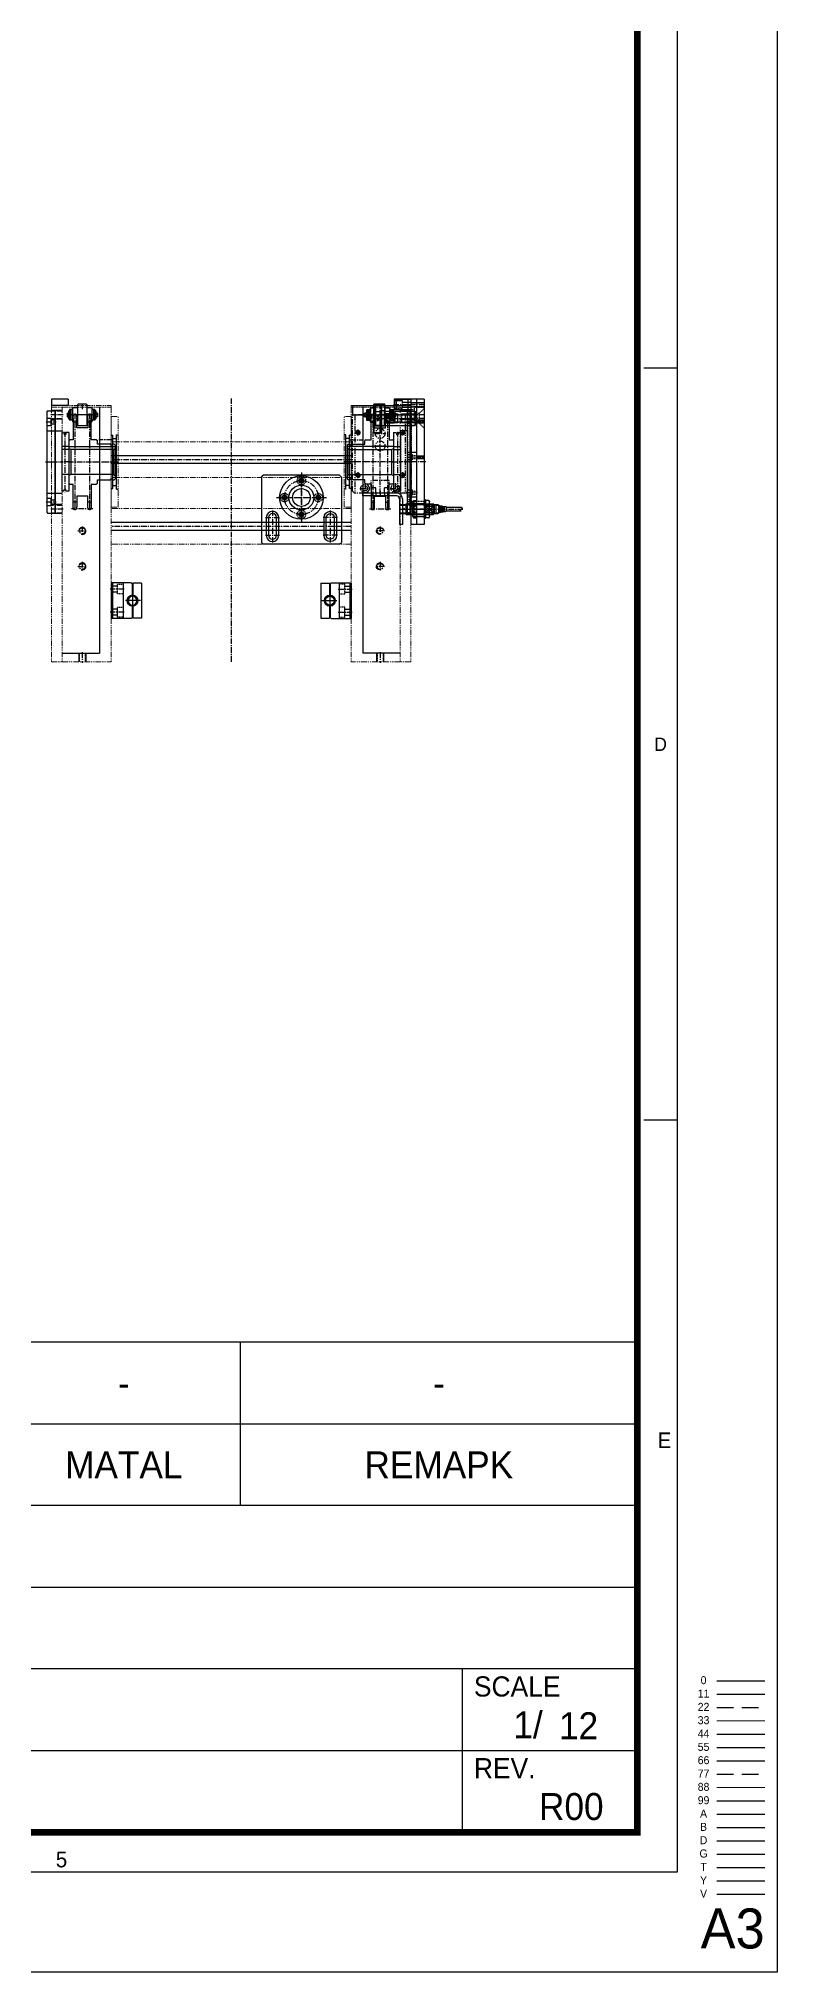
# Model space of a CAD drawing. Header units: inches. Extents: x 0 to 77285, y -118 to 40065.
# Drawn here: x 70259 to 71090, y 14172 to 16348 of the extents above; entities that cross this region are included whole.
import ezdxf
from ezdxf.enums import TextEntityAlignment as Align

# ---------------------------------------------------------------- set-up
doc = ezdxf.new("R2010")
doc.units = ezdxf.units.IN
doc.header["$LTSCALE"] = 5
doc.header["$MEASUREMENT"] = 0
for name, pattern in [('CENTER', [2, 1.25, -0.25, 0.25, -0.25]), ('HIDDEN', [0.375, 0.25, -0.125]), ('PHANTOM', [2.5, 1.25, -0.25, 0.25, -0.25, 0.25, -0.25])]:
    doc.linetypes.add(name, pattern=pattern)
for name, color, linetype in [('11', 1, 'CENTER'), ('22', 2, 'HIDDEN'), ('44', 4, 'Continuous'), ('55', 5, 'Continuous'), ('66', 6, 'PHANTOM'), ('77', 40, 'HIDDEN'), ('99', 181, 'Continuous'), ('A', 8, 'Continuous'), ('B', 123, 'Continuous'), ('BOM-T', 4, 'Continuous'), ('D', 3, 'Continuous'), ('G', 231, 'Continuous'), ('T', 3, 'Continuous'), ('VV', 1, 'Continuous'), ('Y', 60, 'Continuous')]:
    doc.layers.add(name, color=color, linetype=linetype)
doc.layers.add('33', color=3, linetype='PHANTOM', lineweight=9)
doc.layers.add('88', color=35, linetype='Continuous', lineweight=5)
doc.styles.add('SCI', font='')
doc.styles.get("Standard").update_dxf_attribs({"font": 'arial.ttf'})
doc.styles.get('SCI').set_extended_font_data('Gulim')

# ---------------------------------------------------------------- blocks, each defined once
blk = doc.blocks.new('A$C60684f4e')
at = {"color": 2}
for p, q in [((412.5, -176.7), (410, -176.7)), ((412.5, -233.1), (410, -233.1))]:
    blk.add_line(p, q, dxfattribs=at)
for p, q in [((409.5, -249.75), (269.5, -249.75)), ((409.5, -255.88), (269.5, -255.88)), ((409.5, -262), (269.5, -262)), ((415.47, -275.13), (419.07, -275.13))]:
    blk.add_line(p, q)
at = {"color": 3}
for p, q in [((379.75, -255.88), (379.75, -249.75)), ((379.75, -262), (379.75, -255.88)), ((409.57, -268.13), (328.12, -268.13)), ((409.5, -274.25), (269.5, -274.25)), ((409.57, -280.38), (328.12, -280.38))]:
    blk.add_line(p, q, dxfattribs=at)
at = {"color": 2}
blk.add_lwpolyline([(12.5, -289.5), (12.5, -7.5), (412.5, -7.5), (412.5, -289.5)], close=True, dxfattribs=at)
at = {"color": 40, "const_width": 0.5}
blk.add_lwpolyline([(15.5, -286.5), (15.5, -10.5), (409.5, -10.5), (409.5, -286.5)], close=True, dxfattribs=at)
at = {"layer": '11'}
blk.add_line((415.47, -276.13), (419.07, -276.13), dxfattribs=at)
at = {"layer": '22'}
blk.add_line((415.47, -277.13), (419.07, -277.13), dxfattribs=at)
at = {"layer": '33'}
blk.add_line((415.47, -278.13), (419.07, -278.13), dxfattribs=at)
at = {"layer": '44'}
blk.add_line((415.47, -279.13), (419.07, -279.13), dxfattribs=at)
at = {"layer": '55'}
blk.add_line((415.47, -280.13), (419.07, -280.13), dxfattribs=at)
at = {"layer": '66'}
blk.add_line((415.47, -281.13), (419.07, -281.13), dxfattribs=at)
at = {"layer": '77'}
blk.add_line((415.47, -282.13), (419.07, -282.13), dxfattribs=at)
at = {"layer": '88'}
blk.add_line((415.47, -283.13), (419.07, -283.13), dxfattribs=at)
at = {"layer": '99'}
blk.add_line((415.47, -284.13), (419.07, -284.13), dxfattribs=at)
at = {"layer": 'A'}
blk.add_line((415.47, -285.13), (419.07, -285.13), dxfattribs=at)
at = {"layer": 'B'}
blk.add_line((415.47, -286.13), (419.07, -286.13), dxfattribs=at)
at = {"layer": 'D'}
blk.add_line((415.47, -287.13), (419.07, -287.13), dxfattribs=at)
at = {"layer": 'Defpoints', "color": 1}
blk.add_lwpolyline([(0, -297), (0, 0), (420, 0), (420, -297)], close=True, dxfattribs=at)
at = {"layer": 'G'}
blk.add_line((415.47, -288.13), (419.07, -288.13), dxfattribs=at)
at = {"layer": 'T'}
for p, q in [((396.38, -274.25), (396.38, -286.5)), ((415.47, -289.13), (419.07, -289.13))]:
    blk.add_line(p, q, dxfattribs=at)
at = {"layer": 'VV'}
blk.add_line((415.47, -291.13), (419.07, -291.13), dxfattribs=at)
at = {"layer": 'Y'}
blk.add_line((415.47, -290.13), (419.07, -290.13), dxfattribs=at)
at = {"color": 2, "style": 'SCI'}
for s, height, p in [('D', 1, (411.25, -204.9)), ('E', 1.17, (411.54, -257.1)), ('5', 1.17, (366.33, -288.54))]:
    blk.add_text(s, height=height, dxfattribs=at).set_placement(p, align=Align.MIDDLE_CENTER)
at = {"style": 'SCI'}
for s, height, p in [('MATAL', 2.019, (371, -258.94)), ('REMAPK', 2.019, (394.62, -258.94)), ('0', 0.6, (414.47, -275.09))]:
    blk.add_text(s, height=height, dxfattribs=at).set_placement(p, align=Align.MIDDLE_CENTER)
for s, p in [('SCALE', (397.25, -275.56)), ('REV.', (397.25, -281.69))]:
    blk.add_text(s, height=1.514, dxfattribs=at).set_placement(p, align=Align.MIDDLE_LEFT)
at = {"color": 40, "style": 'SCI'}
blk.add_text('1/', height=2.019, dxfattribs=at).set_placement((401.31, -278.44), align=Align.MIDDLE_CENTER)
at = {"color": 2, "style": 'SCI'}
blk.add_text('A3', height=3, dxfattribs=at).set_placement((419.05, -296.11), align=Align.BOTTOM_RIGHT)
at = {"layer": '11', "style": 'SCI'}
blk.add_text('11', height=0.6, dxfattribs=at).set_placement((414.47, -276.09), align=Align.MIDDLE_CENTER)
at = {"layer": '22', "style": 'SCI'}
blk.add_text('22', height=0.6, dxfattribs=at).set_placement((414.47, -277.09), align=Align.MIDDLE_CENTER)
at = {"layer": '33', "style": 'SCI'}
blk.add_text('33', height=0.6, dxfattribs=at).set_placement((414.47, -278.09), align=Align.MIDDLE_CENTER)
at = {"layer": '44', "style": 'SCI'}
blk.add_text('44', height=0.6, dxfattribs=at).set_placement((414.47, -279.09), align=Align.MIDDLE_CENTER)
at = {"layer": '55', "style": 'SCI'}
blk.add_text('55', height=0.6, dxfattribs=at).set_placement((414.47, -280.09), align=Align.MIDDLE_CENTER)
at = {"layer": '66', "style": 'SCI'}
blk.add_text('66', height=0.6, dxfattribs=at).set_placement((414.47, -281.09), align=Align.MIDDLE_CENTER)
at = {"layer": '77', "style": 'SCI'}
blk.add_text('77', height=0.6, dxfattribs=at).set_placement((414.47, -282.09), align=Align.MIDDLE_CENTER)
at = {"layer": '88', "style": 'SCI'}
blk.add_text('88', height=0.6, dxfattribs=at).set_placement((414.47, -283.09), align=Align.MIDDLE_CENTER)
at = {"layer": '99', "style": 'SCI'}
blk.add_text('99', height=0.6, dxfattribs=at).set_placement((414.47, -284.09), align=Align.MIDDLE_CENTER)
at = {"layer": 'A', "style": 'SCI'}
blk.add_text('A', height=0.6, dxfattribs=at).set_placement((414.47, -285.09), align=Align.MIDDLE_CENTER)
at = {"layer": 'B', "style": 'SCI'}
blk.add_text('B', height=0.6, dxfattribs=at).set_placement((414.47, -286.09), align=Align.MIDDLE_CENTER)
at = {"layer": 'D', "style": 'SCI'}
blk.add_text('D', height=0.6, dxfattribs=at).set_placement((414.47, -287.09), align=Align.MIDDLE_CENTER)
at = {"layer": 'G', "style": 'SCI'}
blk.add_text('G', height=0.6, dxfattribs=at).set_placement((414.47, -288.09), align=Align.MIDDLE_CENTER)
at = {"layer": 'T', "style": 'SCI'}
blk.add_text('T', height=0.6, dxfattribs=at).set_placement((414.47, -289.09), align=Align.MIDDLE_CENTER)
at = {"layer": 'VV', "style": 'SCI'}
blk.add_text('V', height=0.6, dxfattribs=at).set_placement((414.47, -291.09), align=Align.MIDDLE_CENTER)
at = {"layer": 'Y', "style": 'SCI'}
blk.add_text('Y', height=0.6, dxfattribs=at).set_placement((414.47, -290.09), align=Align.MIDDLE_CENTER)
blk = doc.blocks.new('xne46ws4nm')
for radius in [6, 5.5, 5.45, 4.95]:
    blk.add_circle((0, 0), radius)
at = {"layer": '11'}
for p, q in [((7, 0), (-7, 0)), ((0, -7), (0, 7))]:
    blk.add_line(p, q, dxfattribs=at)
blk = doc.blocks.new('A$C6CF14550')
for p, q in [((-20, 1.5), (-20, 24)), ((-20, 24), (20, 24)), ((-20, 22.5), (20, 22.5)), ((20, 1.5), (20, 24)), ((-20, 10.5), (20, 10.5)), ((-20, 1.5), (-19, 0.5)), ((-19, 0.5), (-6, 0.5)), ((6, 0.5), (19, 0.5)), ((19, 0.5), (20, 1.5))]:
    blk.add_line(p, q)
blk.add_arc((0, 0), 6, 4.7802, 175.2198)
at = {"layer": '11'}
for p, q in [((-13, 9.5), (-13, 25)), ((13, 9.5), (13, 25)), ((-7, 0), (7, 0)), ((0, -7), (0, 7))]:
    blk.add_line(p, q, dxfattribs=at)
at = {"layer": '22'}
for p, q in [((-16.3, 17), (-16.3, 24)), ((-9.7, 17), (-9.7, 24)), ((9.7, 17), (9.7, 24)), ((16.3, 17), (16.3, 24)), ((-7.5, 17), (-18.5, 17)), ((-18.5, 17), (-18.5, 10.5)), ((-7.5, 10.5), (-7.5, 17)), ((18.5, 17), (7.5, 17)), ((7.5, 17), (7.5, 10.5)), ((18.5, 10.5), (18.5, 17))]:
    blk.add_line(p, q, dxfattribs=at)
blk = doc.blocks.new('A$C0BAD04CA')
for p, q in [((-19.8, -4), (-19.8, 5.5)), ((-19.8, 5.5), (-6, 5.5)), ((6, 5.5), (19.7, 5.5)), ((19.7, -4), (19.7, 5.5)), ((-19.8, -4), (19.7, -4))]:
    blk.add_line(p, q)
blk.add_arc((0, 6), 6, 184.7802, 355.2198)
at = {"layer": '11', "ltscale": 2.7}
for p, q in [((-9, 6), (9, 6)), ((0, -3), (0, 15))]:
    blk.add_line(p, q, dxfattribs=at)
blk = doc.blocks.new('A$Ca9bb144b')
for p, q in [((-4, 25), (-4, 48.8)), ((0, 45.1), (-4, 45.1)), ((-3.5, 53.4), (-0.5, 53.4)), ((0, 48.8), (0, 38.5)), ((12.4, 38.5), (12.4, 48.8)), ((16.4, 45.1), (12.4, 45.1)), ((12.9, 53.4), (15.9, 53.4)), ((16.4, 48.8), (16.4, 25)), ((-9.8, 25), (-10.8, 24)), ((-10.8, 20), (-10.8, 24)), ((-9.8, 25), (-4, 25)), ((0, 38.5), (12.4, 38.5)), ((16.4, 25), (20.2, 25)), ((21.2, 24), (20.2, 25)), ((21.2, 24), (21.2, -24)), ((-30.8, 19), (-29.8, 20)), ((-30.8, 19), (-30.8, -19)), ((21.2, 17.3), (-30.8, 17.3)), ((-28.8, 14), (-30.8, 15.2)), ((-29.8, 20), (-27.8, 20)), ((-28.8, 14), (19.2, 14)), ((-28.8, 14), (-28.8, -14)), ((-27.8, 20), (-27.8, 19)), ((-27.8, 19), (-25.8, 19)), ((-25.8, 19), (-25.8, 20)), ((-25.8, 20), (-10.8, 20)), ((19.2, 14), (21.2, 15.2)), ((19.2, 14), (19.2, -14)), ((-28.8, -14), (-30.8, -15.2)), ((-29.8, -20), (-30.8, -19)), ((-27.8, -20), (-29.8, -20)), ((-28.8, -14), (19.2, -14)), ((-25.8, -19), (-27.8, -19)), ((-27.8, -19), (-27.8, -20)), ((-25.8, -20), (-25.8, -19)), ((-10.8, -20), (-25.8, -20)), ((-10.8, -24), (-10.8, -20)), ((19.2, -14), (21.2, -15.2)), ((-9.8, -25), (-10.8, -24)), ((-4, -25), (-9.8, -25)), ((-4, -25), (-4, -48.8)), ((0, -48.8), (0, -38.5)), ((0, -38.5), (12.4, -38.5)), ((12.4, -38.5), (12.4, -48.8)), ((20.2, -25), (16.4, -25)), ((16.4, -48.8), (16.4, -25)), ((20.2, -25), (21.2, -24)), ((-4, -45.1), (0, -45.1)), ((-3.5, -53.4), (-0.5, -53.4)), ((12.4, -45.1), (16.4, -45.1)), ((12.9, -53.4), (15.9, -53.4))]:
    blk.add_line(p, q)
for centre, start, end in [((16, 48.8), 166.8501, 180), ((-20, 48.8), 0, 13.1499), ((32.4, 48.8), 166.8501, 180), ((-3.6, 48.8), 0, 13.1499), ((16, -48.8), 180, 193.1499), ((-20, -48.8), 346.8501, 0), ((32.4, -48.8), 180, 193.1499), ((-3.6, -48.8), 346.8501, 0)]:
    blk.add_arc(centre, 20, start, end)
at = {"layer": '11'}
for p, q in [((-5.8, 52.9), (18.2, 52.9)), ((-2, 54.4), (-2, -54.4)), ((14.4, 54.4), (14.4, -54.4)), ((22.2, 0), (-31.8, 0)), ((-5.8, -52.9), (18.2, -52.9))]:
    blk.add_line(p, q, dxfattribs=at)
blk = doc.blocks.new('A$C3cb2e50e')
at = {"layer": '11'}
blk.add_line((-17.35, -12.3), (17.35, -12.3), dxfattribs=at)
at = {"layer": 'B'}
for p, q in [((-17, -10.315), (-17, -14.285)), ((-17, -10.315), (-15.35, -10.315)), ((-17, -14.285), (-15.35, -14.285)), ((-15.35, -7.8), (-15.35, -16.8)), ((-15.35, -7.8), (-14.35, -7.8)), ((-15.35, -16.8), (-14.35, -16.8)), ((-14.35, -6.3), (-14.35, -18.3)), ((-14.35, -6.3), (-10.85, -6.3)), ((-14.35, -18.3), (-10.85, -18.3)), ((-12.85, -6.3), (-12.85, -18.3)), ((-10.85, -4.86), (-10.85, -19.74)), ((-10.35, -4.36), (-5.15, -4.36)), ((-10.35, -20.24), (-5.15, -20.24)), ((-5.15, -0.74), (-5.15, -23.86)), ((-4.65, -0.24), (4.65, -0.24)), ((5.15, -0.74), (5.15, -23.86)), ((5.15, -4.36), (10.35, -4.36)), ((5.15, -20.24), (10.35, -20.24)), ((10.85, -4.86), (10.85, -19.74)), ((10.85, -6.3), (14.35, -6.3)), ((10.85, -18.3), (14.35, -18.3)), ((12.85, -6.3), (12.85, -18.3)), ((14.35, -6.3), (14.35, -18.3)), ((15.35, -7.8), (14.35, -7.8)), ((15.35, -16.8), (14.35, -16.8)), ((15.35, -7.8), (15.35, -16.8)), ((17, -10.315), (15.35, -10.315)), ((17, -14.285), (15.35, -14.285)), ((17, -10.315), (17, -14.285)), ((-4.65, -24.36), (4.65, -24.36))]:
    blk.add_line(p, q, dxfattribs=at)
for centre, start, end in [((-10.35, -4.86), 90, 180), ((-10.35, -19.74), 180, 270), ((-4.65, -0.74), 90, 180), ((4.65, -0.74), 0, 90), ((10.35, -4.86), 0, 90), ((10.35, -19.74), 270, 0), ((-4.65, -23.86), 180, 270), ((4.65, -23.86), 270, 0)]:
    blk.add_arc(centre, 0.5, start, end, dxfattribs=at)
blk = doc.blocks.new('A$C23f173b2')
for p, q in [((-6.1, 33), (-8, 33)), ((-8, 33), (-8, -33)), ((-6.1, 33), (-5.1, 30.5)), ((-5.1, 30.5), (-3.9, 30.5)), ((-2.9, 33), (-3.9, 30.5)), ((0, 33), (-2.9, 33)), ((0, 33), (0, -33)), ((0, 17.3), (-8, 17.3)), ((0, 14), (-8, 14)), ((0, -14), (-8, -14)), ((-6.1, -33), (-8, -33)), ((-6.1, -33), (-5.1, -30.5)), ((-5.1, -30.5), (-3.9, -30.5)), ((-2.9, -33), (-3.9, -30.5)), ((0, -33), (-2.9, -33))]:
    blk.add_line(p, q)
at = {"layer": '11'}
for p, q in [((-4.5, 34), (-4.5, -34)), ((1, 0), (-9, 0))]:
    blk.add_line(p, q, dxfattribs=at)
blk = doc.blocks.new('A$Cbb0787fc')
for p, q in [((3, 57), (0, 57)), ((0, 57), (0, -57)), ((5, 55), (3, 57)), ((5, 55), (5, -55)), ((3, -57), (0, -57)), ((5, -55), (3, -57))]:
    blk.add_line(p, q)
at = {"layer": '11'}
for p, q in [((6, 45), (-1, 45)), ((7, 0), (-2, 0)), ((6, -45), (-1, -45))]:
    blk.add_line(p, q, dxfattribs=at)
at = {"layer": '22'}
for p, q in [((2.7, 47.25), (0, 47.25)), ((2.7, 47.25), (5, 49.55)), ((2.7, 42.75), (2.7, 47.25)), ((2.7, 42.75), (0, 42.75)), ((5, 40.45), (2.7, 42.75)), ((2.7, -42.75), (0, -42.75)), ((2.7, -42.75), (5, -40.45)), ((2.7, -47.25), (2.7, -42.75)), ((2.7, -47.25), (0, -47.25)), ((5, -49.55), (2.7, -47.25))]:
    blk.add_line(p, q, dxfattribs=at)
at = {"layer": 'A'}
blk.add_line((3, 57), (3, -57), dxfattribs=at)
blk = doc.blocks.new('A$C9869d4b1')
for p, q in [((-51, 0), (51, 0)), ((-51, 0), (-51, -7.5)), ((51, 0), (51, -7.5)), ((-51, -7.5), (-50.5, -8)), ((-50.5, -8), (50.5, -8)), ((51, -7.5), (50.5, -8))]:
    blk.add_line(p, q)
at = {"layer": '11'}
blk.add_line((0, 1), (0, -9), dxfattribs=at)
at = {"layer": 'A'}
for p, q in [((-30, 0), (-30, -2)), ((30, 0), (30, -2)), ((-30.5, -6), (30.5, -6)), ((-30.5, -6), (-30.5, -8)), ((-30, -2), (30, -2)), ((-26.5, -2), (-26.5, -6)), ((26.5, -2), (26.5, -6)), ((30.5, -6), (30.5, -8))]:
    blk.add_line(p, q, dxfattribs=at)
blk = doc.blocks.new('A$C7445ee4d')
for p, q in [((67, 2), (0, 2)), ((0, 2), (0, 0)), ((67, 0), (0, 0)), ((67, 2), (67, 0))]:
    blk.add_line(p, q)
at = {"layer": '11'}
blk.add_line((32.5, 4), (32.5, -2), dxfattribs=at)
blk = doc.blocks.new('A$C19f0a9b2')
for p, q in [((-18.5, 7), (-18.5, 0)), ((-18.5, 7), (0, 7)), ((-18.5, 0), (0, 0)), ((0, 7), (0, 0))]:
    blk.add_line(p, q)
blk = doc.blocks.new('A$Cb69ad0d1')
for p, q in [((-9, 57), (-8.5, 57.5)), ((-9, 57), (-9, -57)), ((-9, 49), (-4.6, 49)), ((-8.5, 57.5), (-0.5, 57.5)), ((-4.6, 49), (-4.6, 41)), ((-4.6, 47.25), (0, 47.25)), ((-0.5, 57.5), (0, 57)), ((0, 57), (0, -57)), ((-4.6, 41), (-9, 41)), ((-9, 35.5), (-8.5, 35)), ((-8.5, 35), (-0.5, 35)), ((-4.6, 42.75), (0, 42.75)), ((-0.5, 35), (0, 35.5)), ((-9, -35.5), (-8.5, -35)), ((-9, -41), (-4.6, -41)), ((-8.5, -35), (-0.5, -35)), ((-4.6, -41), (-4.6, -49)), ((-4.6, -42.75), (0, -42.75)), ((-0.5, -35), (0, -35.5)), ((-4.6, -49), (-9, -49)), ((-9, -57), (-8.5, -57.5)), ((-8.5, -57.5), (-0.5, -57.5)), ((-4.6, -47.25), (0, -47.25)), ((-0.5, -57.5), (0, -57))]:
    blk.add_line(p, q)
at = {"layer": '11'}
for p, q in [((-10, 45), (1, 45)), ((-11, 0), (2, 0)), ((-10, -45), (1, -45))]:
    blk.add_line(p, q, dxfattribs=at)
blk = doc.blocks.new('A$C2a3ea4d1')
for p, q in [((0, 0), (12, 0)), ((0, 0), (0, -286.5)), ((12, 0), (12, -286.5)), ((12, -4.3), (0, -4.3)), ((12, -12.7), (0, -12.7)), ((12, -110.3), (0, -110.3)), ((12, -118.7), (0, -118.7)), ((0, -286.5), (12, -286.5))]:
    blk.add_line(p, q)
at = {"layer": '11'}
for p, q in [((13, -8.5), (-1, -8.5)), ((-1, -61.5), (13, -61.5)), ((13, -114.5), (-1, -114.5))]:
    blk.add_line(p, q, dxfattribs=at)
at = {"layer": 'A'}
for p, q in [((0, -4), (4, -4)), ((4, -4), (4, -119)), ((4, -26.5), (12, -26.5)), ((4, -96.5), (12, -96.5)), ((0, -119), (4, -119))]:
    blk.add_line(p, q, dxfattribs=at)
at = {"layer": 'T'}
for p, q in [((12, -3.5), (0, -3.5)), ((12, -13.5), (0, -13.5)), ((12, -109.5), (0, -109.5)), ((12, -119.5), (0, -119.5))]:
    blk.add_line(p, q, dxfattribs=at)
blk = doc.blocks.new('A$C10ccb1db')
for p, q in [((-55, 235), (0, 235)), ((-55, 235), (-55, -51.5)), ((0, 235), (0, -51.5)), ((-55, -51.5), (0, -51.5))]:
    blk.add_line(p, q)
for centre in [(-32.5, 96), (-32.5, 56)]:
    blk.add_circle(centre, 3.32)
at = {"layer": '11'}
for p, q in [((1, 198.5), (-14, 198.5)), ((-21, 173.5), (3, 173.5)), ((-37.5, 96), (-27.5, 96)), ((-32.5, 101), (-32.5, 91)), ((-37.5, 56), (-27.5, 56)), ((-32.5, 61), (-32.5, 51)), ((-32.5, -40.5), (-32.5, -52.5))]:
    blk.add_line(p, q, dxfattribs=at)
at = {"layer": '22'}
for p, q in [((-13, 235), (-13, -41.5)), ((-55, -41.5), (-13, -41.5)), ((-35.8, -41.5), (-35.8, -51.5)), ((-29.2, -41.5), (-29.2, -51.5))]:
    blk.add_line(p, q, dxfattribs=at)
at = {"layer": 'T'}
for p, q in [((-36.5, -41.5), (-36.5, -51.5)), ((-28.5, -41.5), (-28.5, -51.5))]:
    blk.add_line(p, q, dxfattribs=at)
for centre in [(-32.5, 96), (-32.5, 56)]:
    blk.add_arc(centre, 4, 255, 165, dxfattribs=at)
blk = doc.blocks.new('A$C6df8193c')
for p, q in [((337, -48), (67, -48)), ((337, -88), (67, -88)), ((337, -123), (67, -123)), ((337, -163), (67, -163))]:
    blk.add_line(p, q)
at = {"layer": '11'}
for p, q in [((202, 1), (202, -296.5)), ((337, -68), (67, -68)), ((337, -143), (67, -143))]:
    blk.add_line(p, q, dxfattribs=at)
at = {"layer": 'A'}
for p, q in [((337, -63.6), (67, -63.6)), ((337, -72.4), (67, -72.4)), ((337, -138.6), (67, -138.6)), ((337, -147.4), (67, -147.4))]:
    blk.add_line(p, q, dxfattribs=at)
for name, p in [('A$C2a3ea4d1', (0, -9)), ('A$C10ccb1db', (67, -244)), ('A$C7445ee4d', (337, -9)), ('A$C3cb2e50e', (369.5, -5.3))]:
    blk.add_blockref(name, p)
at = {"xscale": -1}
for name, p in [('A$C7445ee4d', (67, -9)), ('A$C3cb2e50e', (34.5, -5.3)), ('A$C10ccb1db', (337, -244)), ('A$C2a3ea4d1', (404, -9))]:
    blk.add_blockref(name, p, dxfattribs=at)
at = {"rotation": 90}
blk.add_blockref('A$C9869d4b1', (67, -70.5), dxfattribs=at)
at = {"xscale": -1, "rotation": 270}
blk.add_blockref('A$C9869d4b1', (337, -70.5), dxfattribs=at)
at = {"layer": '33'}
blk.add_blockref('A$Cbb0787fc', (400, -70.5), dxfattribs=at)
at = {"layer": '55', "xscale": -1}
for name, p, rotation in [('A$C6CF14550', (91, -226.5), 90), ('A$C0BAD04CA', (97, -226.5), 90), ('xne46ws4nm', (91, -226.5), 180)]:
    blk.add_blockref(name, p, dxfattribs=dict(at, rotation=rotation))
at = {"layer": '55'}
for name, p, rotation in [('A$C0BAD04CA', (307, -226.5), 270), ('A$C6CF14550', (313, -226.5), 270), ('xne46ws4nm', (313, -226.5), 180)]:
    blk.add_blockref(name, p, dxfattribs=dict(at, rotation=rotation))
at = {"layer": '99', "xscale": -1, "rotation": 180}
blk.add_blockref('A$Cb69ad0d1', (4, -70.5), dxfattribs=at)
at = {"layer": 'A', "xscale": -1}
for name, p in [('A$Ca9bb144b', (40.7, -70.5)), ('A$C23f173b2', (384.5, -70.5))]:
    blk.add_blockref(name, p, dxfattribs=at)
at = {"layer": 'A'}
for name, p in [('A$Ca9bb144b', (363.3, -70.5)), ('A$C23f173b2', (19.5, -70.5))]:
    blk.add_blockref(name, p, dxfattribs=at)
at = {"layer": 'G', "xscale": -1}
blk.add_blockref('A$C19f0a9b2', (0, -7), dxfattribs=at)
at = {"layer": 'G'}
blk.add_blockref('A$C19f0a9b2', (404, -7), dxfattribs=at)
blk = doc.blocks.new('A$Cb5c4d8fb')
for centre, radius in [((0, 0), 24.5), ((-19, 0), 2.75), ((0, 0), 14), ((0, 0), 10), ((0, 19), 2.75), ((19, 0), 2.75), ((0, -19), 2.75)]:
    blk.add_circle(centre, radius)
at = {"layer": '11'}
for p, q in [((0, -25.5), (0, 25.5)), ((-25.5, 0), (25.5, 0))]:
    blk.add_line(p, q, dxfattribs=at)
blk.add_circle((0, 0), 19, dxfattribs=at)
at = {"layer": '22'}
for centre in [(0, 19), (-19, 0), (19, 0), (0, -19)]:
    blk.add_circle(centre, 4.75, dxfattribs=at)
blk = doc.blocks.new('A$C29d445bc')
for p, q in [((-45, 23), (-43, 25)), ((-45, 23), (-45, -50.5)), ((43, 25), (-43, 25)), ((43, 25), (45, 23)), ((45, 23), (45, -50.5)), ((-45, -50.5), (-43, -52.5)), ((43, -52.5), (-43, -52.5)), ((43, -52.5), (45, -50.5))]:
    blk.add_line(p, q)
for points in [[(-25.5, -22.5, 1), (-39.5, -22.5), (-39.5, -42.5, 1), (-25.5, -42.5)], [(-28, -22.5, 1), (-37, -22.5), (-37, -42.5, 1), (-28, -42.5)], [(25.5, -22.5, -1), (39.5, -22.5), (39.5, -42.5, -1), (25.5, -42.5)], [(28, -22.5, -1), (37, -22.5), (37, -42.5, -1), (28, -42.5)]]:
    blk.add_lwpolyline(points, format="xyb", close=True)
for centre, radius in [((-19, 0), 2.07), ((0, 0), 14), ((0, 19), 2.07), ((19, 0), 2.07), ((0, -19), 2.07)]:
    blk.add_circle(centre, radius)
at = {"layer": '11'}
for p, q in [((0, 28), (0, -28)), ((-28.1, 0), (28.1, 0)), ((-19, 3.5), (-19, -3.5)), ((-3.5, 19), (3.5, 19)), ((19, 3.5), (19, -3.5)), ((-32.5, -14.5), (-32.5, -50.5)), ((-3.5, -19), (3.5, -19)), ((32.5, -14.5), (32.5, -50.5)), ((-40.5, -22.5), (-24.5, -22.5)), ((-40.5, -42.5), (-24.5, -42.5)), ((40.5, -22.5), (24.5, -22.5)), ((40.5, -42.5), (24.5, -42.5))]:
    blk.add_line(p, q, dxfattribs=at)
at = {"layer": 'T'}
for centre in [(-19, 0), (0, 19), (19, 0), (0, -19)]:
    blk.add_arc(centre, 2.5, 255, 165, dxfattribs=at)
blk = doc.blocks.new('A$Cfb9d275c')
blk.add_blockref('A$C29d445bc', (0, 32.5))
at = {"layer": '99'}
blk.add_blockref('A$Cb5c4d8fb', (0, 32.5), dxfattribs=at)
blk = doc.blocks.new('A$Cf6608077')
for p, q in [((-11.1, 5), (-12, 4.1)), ((-12, -4.1), (-12, 4.1)), ((-11.1, -5), (-11.1, 5)), ((0, 5), (-11.1, 5)), ((0, -8.5), (0, 8.5)), ((2.5, 8.5), (0, 8.5)), ((2.5, 15.7), (2.5, -15.7)), ((2.9, 14), (2.5, 14)), ((2.9, 9.7), (2.5, 9.7)), ((2.8, 16), (2.8, -16)), ((11.2, 16), (2.8, 16)), ((11.2, 7.5), (2.8, 7.5)), ((10.8, 7.5), (2.8, 7.5)), ((2.9, 14), (2.9, -14)), ((11.2, 7.1), (10.8, 7.5)), ((10.8, -7.5), (10.8, 7.5)), ((11.1, 14), (11.1, -14)), ((11.5, 14), (11.1, 14)), ((11.5, 9.7), (11.1, 9.7)), ((11.2, 16), (11.2, -16)), ((11.5, 15.7), (11.5, -15.7)), ((-12, -4.1), (-11.1, -5)), ((-11.1, -5), (0, -5)), ((0, -8.5), (2.5, -8.5)), ((2.5, -9.7), (2.9, -9.7)), ((2.5, -14), (2.9, -14)), ((2.8, -7.5), (11.2, -7.5)), ((2.8, -7.5), (10.8, -7.5)), ((2.8, -16), (11.2, -16)), ((10.8, -7.5), (11.2, -7.1)), ((11.1, -9.7), (11.5, -9.7)), ((11.1, -14), (11.5, -14))]:
    blk.add_line(p, q)
for centre, start, end in [((2.8, 15.7), 90, 180), ((2.8, 7.8), 180, 270), ((2.8, 7.8), 180, 270), ((11.2, 15.7), 0, 90), ((11.2, 7.8), 270, 0), ((2.8, -7.8), 90, 180), ((2.8, -7.8), 90, 180), ((2.8, -15.7), 180, 270), ((11.2, -7.8), 0, 90), ((11.2, -15.7), 270, 0)]:
    blk.add_arc(centre, 0.3, start, end)
blk.add_point((2.5, 0))
at = {"layer": '11'}
blk.add_line((12, 0), (-12.6, 0), dxfattribs=at)
at = {"layer": '22'}
for p, q in [((6.7, 2.5), (5.3, 0)), ((5.3, 0), (6.7, -2.5)), ((6.7, 2.9), (11.2, 2.9)), ((6.7, -2.9), (6.7, 2.9)), ((6.7, 1.4), (11.2, 1.4)), ((6.7, -1.4), (11.2, -1.4)), ((6.7, -2.9), (11.2, -2.9))]:
    blk.add_line(p, q, dxfattribs=at)
at = {"layer": 'T'}
for p, q in [((-12, 4.1), (-3, 4.1)), ((0, 5), (-3, 4.1)), ((-3, 5), (-3, -5)), ((-12, -4.1), (-3, -4.1)), ((0, -5), (-3, -4.1))]:
    blk.add_line(p, q, dxfattribs=at)
at = {"layer": 'BOM-T', "color": 4}
blk.add_text('NTBG32-12', height=0.6, dxfattribs=at).set_placement((5.2, -11.6, 0))
blk = doc.blocks.new('A$C5f766960')
for p, q in [((-8, 0), (-8, 35)), ((8, 35), (-8, 35)), ((8, 0), (8, 35)), ((-8, 0), (8, 0))]:
    blk.add_line(p, q)
at = {"layer": '11'}
blk.add_line((0, -1), (0, 36), dxfattribs=at)
at = {"layer": '22'}
for p, q in [((-4.2, 0), (-4.2, 35)), ((4.2, 35), (4.2, 0)), ((5, 20), (-5, 20)), ((-5, 15), (5, 15))]:
    blk.add_line(p, q, dxfattribs=at)
at = {"layer": 'T'}
for p, q in [((-5, 20), (-5, 35)), ((5, 35), (5, 20)), ((-4.2, 18.6), (-5, 20)), ((-5, 15), (-4.2, 16.4)), ((-5, 0), (-5, 15)), ((5, 20), (4.2, 18.6)), ((4.2, 16.4), (5, 15)), ((5, 15), (5, 0))]:
    blk.add_line(p, q, dxfattribs=at)
blk = doc.blocks.new('A$C155e952e')
for p, q in [((-4, 18.3), (-3.2, 19.6)), ((-4, 18.3), (-4, 1.3)), ((-4, 1.3), (-3.2, 0)), ((-3.2, 19.6), (0, 19.6)), ((-3.2, 13.4), (0, 13.4)), ((-3.2, 6.2), (0, 6.2)), ((-3.2, 0), (0, 0)), ((0, 19.6), (0, 0))]:
    blk.add_line(p, q)
for centre, radius, start, end in [((17.8, 19.2), 21.8, 182.2649, 195.323), ((4.9, 9.8), 8.92, 156.1938, 179.9413), ((4.9, 9.8), 8.92, 180.0587, 203.8062), ((17.8, 0.5), 21.8, 164.677, 177.7351)]:
    blk.add_arc(centre, radius, start, end)
for p in [(-4, 18.3), (-4, 18.3), (-4, 1.3), (-3.2, 19.6)]:
    blk.add_point(p)
blk = doc.blocks.new('A$C8b6cfe8f')
for p, q in [((0, 9.4), (0.5, 9.1)), ((0, 9.4), (0, 8.8)), ((0, 8.8), (0.5, 8.5)), ((0, 5.1), (0, 4.4)), ((0, 5.1), (0.5, 4.8)), ((0, 4.4), (0.5, 4.2)), ((0, 0.3), (0, -0.3)), ((0, 0.3), (0.5, 0)), ((0.5, 10.5), (0.5, -10.5)), ((1.5, 10.5), (0.5, 10.5)), ((1.5, 10.5), (1.5, -10.5)), ((1.5, 8.5), (2, 8.2)), ((1.5, 7.9), (2, 7.6)), ((1.5, 4.2), (2, 3.9)), ((1.5, 3.6), (2, 3.3)), ((1.5, 0.6), (2, 0.3)), ((2, 8.2), (2, 7.6)), ((2, 3.9), (2, 3.3)), ((2, 0.3), (2, -0.3)), ((0, -0.3), (0.5, -0.6)), ((0, -3.5), (0, -4.2)), ((0, -3.5), (0.5, -3.8)), ((0, -4.2), (0.5, -4.5)), ((0, -7.4), (0, -8)), ((0, -7.4), (0.5, -7.7)), ((0, -8), (0.5, -8.3)), ((1.5, -10.5), (0.5, -10.5)), ((1.5, 0), (2, -0.3)), ((1.5, -4.4), (2, -4.7)), ((1.5, -5.1), (2, -5.3)), ((1.5, -8.3), (2, -8.5)), ((1.5, -8.9), (2, -9.2)), ((2, -4.7), (2, -5.3)), ((2, -8.5), (2, -9.2))]:
    blk.add_line(p, q)
blk = doc.blocks.new('A$Ce7fb24a1')
for p, q in [((2.9, 5.2), (3.3, 6)), ((2.9, -5.2), (2.9, 5.2)), ((3.3, 6), (34, 6)), ((3.3, 6), (3.3, -6)), ((24.4, 3.3), (34.4, 3.3)), ((24.4, 3.3), (24.4, -3.3)), ((34.4, 5.3), (34, 6)), ((34, 6), (34, 3.3)), ((34.4, 5.3), (34.4, -5.3)), ((34.4, 5), (34.9, 5)), ((34.4, 5), (38.9, 5)), ((34.9, 5), (34.9, -5)), ((34.9, 4.9), (36.9, 4.3)), ((36.9, 4.3), (36.9, -4.3)), ((36.9, 4.3), (39.4, 4.3)), ((39.4, -4.5), (39.4, 4.5)), ((39.4, 3.5), (39.9, 3.5)), ((39.4, 2.9), (39.9, 2.9)), ((39.9, -4), (39.9, 4)), ((40.7, -3.8), (40.7, 3.8)), ((40.7, 2.9), (41.2, 2.9)), ((41.2, -3.6), (41.2, 3.6)), ((42, -3.4), (42, 3.4)), ((42, 2.8), (42.5, 2.8)), ((42, 2.1), (42.5, 2.1)), ((42.5, -3.3), (42.5, 3.3)), ((43.3, -3.2), (43.3, 3.2)), ((43.8, -3.1), (43.8, 3.1)), ((44.6, -3), (44.6, 3)), ((44.6, 2.8), (45.1, 2.8)), ((44.6, 2.1), (45.1, 2.1)), ((45.1, 2.9), (45.9, 2.9)), ((45.1, 2.9), (45.1, -2.9)), ((45.9, 2.9), (45.9, -2.9)), ((46.4, 2.9), (47.6, 2.9)), ((46.4, 2.9), (46.4, -2.9)), ((48.1, -2.4), (48.1, 2.4)), ((48.1, 2), (65.2, 2)), ((3.3, -6), (2.9, -5.2)), ((3.3, -6), (34, -6)), ((24.4, -3.3), (34.4, -3.3)), ((34, -3.3), (34, -6)), ((34.4, -5.3), (34, -6)), ((34.4, -5), (38.9, -5)), ((36.9, -4.3), (34.9, -4.9)), ((36.9, -4.3), (39.4, -4.3)), ((39.4, -2.9), (39.9, -2.9)), ((39.4, -3.5), (39.9, -3.5)), ((40.7, -2.9), (41.2, -2.9)), ((42, -2.1), (42.5, -2.1)), ((42, -2.8), (42.5, -2.8)), ((44.6, -2.1), (45.1, -2.1)), ((44.6, -2.8), (45.1, -2.8)), ((45.1, -2.9), (45.9, -2.9)), ((46.4, -2.9), (47.6, -2.9)), ((48.1, -2), (65.2, -2))]:
    blk.add_line(p, q)
for centre, radius, start, end in [((38.9, 4.5), 0.5, 0, 90), ((45.3, 17.5), 14.5, 248.279, 251.645), ((45.3, 17.5), 14.5, 253.714, 256.982), ((45.3, 17.5), 14.5, 259.002, 262.207), ((43.6, 1.4), 0.25, 180, 270), ((43.6, 1.4), 0.25, 270, 0), ((45.3, 17.5), 14.5, 264.196, 267.367), ((46.2, 1), 0.25, 180, 0), ((47.6, 2.4), 0.5, 0, 90), ((65.2, 1), 1, 90, 270), ((65.2, -1), 1, 270, 90), ((38.9, -4.5), 0.5, 270, 0), ((45.3, -17.5), 14.5, 108.355, 111.721), ((45.3, -17.5), 14.5, 103.018, 106.286), ((45.3, -17.5), 14.5, 97.7934, 100.998), ((43.6, -1.5), 0.25, 90, 180), ((43.6, -1.5), 0.25, 0, 90), ((45.3, -17.5), 14.5, 92.6334, 95.8036), ((46.2, -1.1), 0.25, 0, 180), ((47.6, -2.4), 0.5, 270, 0)]:
    blk.add_arc(centre, radius, start, end)
at = {"layer": '11'}
for p, q in [((0.9, -0.5), (0.9, 0.5)), ((0.9, 0), (66.9, 0))]:
    blk.add_line(p, q, dxfattribs=at)
blk.add_circle((0.9, 0), 0.5, dxfattribs=at)
at = {"layer": 'A'}
for p, q in [((9, 6), (9, -6)), ((24.4, 3.3), (34.4, -3.3)), ((24.4, -3.3), (34.4, 3.3)), ((32.5, 6), (32.5, -6))]:
    blk.add_line(p, q, dxfattribs=at)
at = {"layer": 'T'}
for p, q in [((2.9, 5.2), (34.4, 5.2)), ((2.9, -5.2), (34.4, -5.2))]:
    blk.add_line(p, q, dxfattribs=at)
blk = doc.blocks.new('A$C719cba28')
for p, q in [((0, 123.5), (0, -17.5)), ((15, 123.5), (0, 123.5)), ((15, 123.5), (15, -17.5)), ((15, 100.2), (0, 100.2)), ((15, 5.8), (0, 5.8)), ((15, -17.5), (0, -17.5))]:
    blk.add_line(p, q)
at = {"layer": '11'}
for p, q in [((-1, 117.5), (16, 117.5)), ((16, 106), (-1, 106)), ((16, 102), (-1, 102)), ((5.5, 98.5), (16, 98.5)), ((17, 53), (-2, 53)), ((5.5, 58.5), (16, 58.5)), ((16, 0), (-1, 0)), ((5.5, 0), (16, 0))]:
    blk.add_line(p, q, dxfattribs=at)
at = {"layer": '22'}
for p, q in [((0, 119.6), (15, 119.6)), ((0, 115.4), (15, 115.4)), ((4.2, 111.5), (0, 111.5)), ((4.2, 97.3), (4.2, 114.8)), ((4.2, 114.8), (15, 114.8)), ((4.2, 100.5), (0, 100.5)), ((15, 97.3), (4.2, 97.3)), ((4.2, 5.5), (0, 5.5)), ((4.2, -8.8), (4.2, 8.8)), ((4.2, 8.8), (15, 8.8)), ((4.2, -5.5), (0, -5.5)), ((15, -8.8), (4.2, -8.8))]:
    blk.add_line(p, q, dxfattribs=at)
at = {"layer": '77'}
for p, q in [((0, 110), (5, 110)), ((5, 110), (5, 94)), ((6.5, 123.5), (6.5, -17.5)), ((15, 113), (9.5, 107.5)), ((5, 94), (0, 94)), ((9.5, 107.5), (5, 107.5)), ((9.5, 96.5), (5, 96.5)), ((6.5, 99.7), (15, 99.7)), ((6.5, 97.3), (15, 97.3)), ((9.5, 107.5), (9.5, 96.5)), ((9.5, 96.5), (15, 91)), ((6.5, 59.7), (15, 59.7)), ((6.5, 57.3), (15, 57.3)), ((6.5, 5.5), (15, 5.5)), ((6.5, -5.5), (15, -5.5))]:
    blk.add_line(p, q, dxfattribs=at)
at = {"layer": 'T'}
for p, q in [((0, 120), (15, 120)), ((0, 115), (15, 115)), ((6.5, 100), (15, 100)), ((6.5, 97), (15, 97)), ((6.5, 60), (15, 60)), ((6.5, 57), (15, 57)), ((6.5, 6), (15, 6)), ((6.5, -6), (15, -6))]:
    blk.add_line(p, q, dxfattribs=at)
blk = doc.blocks.new('A$C1dd4786c')
for p, q in [((-18.5, 6), (-18.5, -6)), ((0, 6), (-18.5, 6)), ((-16.5, 6), (-16.5, -6)), ((0, 6), (0, -6)), ((0, -6), (-18.5, -6))]:
    blk.add_line(p, q)
at = {"layer": '11'}
blk.add_line((-19.5, 0), (1, 0), dxfattribs=at)
at = {"layer": '22'}
for p, q in [((-18.5, 4.8), (-9.5, 4.8)), ((-9.5, 4.8), (-9.5, -4.7)), ((-9.5, 2.8), (0, 2.8)), ((-9.5, -4.7), (-18.5, -4.7)), ((-9.5, -2.7), (0, -2.7))]:
    blk.add_line(p, q, dxfattribs=at)
blk = doc.blocks.new('A$Cdca77ea1')
for p, q in [((-10, 5), (-10, -45)), ((0, 5), (-10, 5)), ((0, 5), (0, -45)), ((0, -45), (-10, -45))]:
    blk.add_line(p, q)
at = {"layer": '11'}
for p, q in [((-11, 0), (1, 0)), ((-11, -40), (1, -40))]:
    blk.add_line(p, q, dxfattribs=at)
at = {"layer": '22'}
for p, q in [((-10, 3), (-5, 3)), ((-5, 3), (-5, -3)), ((-5, 1.7), (0, 1.7)), ((-5, -3), (-10, -3)), ((-5, -1.7), (0, -1.7)), ((-10, -37), (-5, -37)), ((-5, -43), (-10, -43)), ((-5, -37), (-5, -43)), ((-5, -38.3), (0, -38.3)), ((-5, -41.7), (0, -41.7))]:
    blk.add_line(p, q, dxfattribs=at)
blk = doc.blocks.new('A$C3a6b042d')
at = {"rotation": 270}
blk.add_blockref('A$C5f766960', (-30, 102), dxfattribs=at)
for name, p in [('A$C1dd4786c', (0, 117.5)), ('A$C719cba28', (0, 0))]:
    blk.add_blockref(name, p)
at = {"layer": '55', "xscale": -1, "rotation": 180}
for name, p in [('A$Ce7fb24a1', (-8.4, 0)), ('A$C155e952e', (6.5, 9.8)), ('A$C8b6cfe8f', (15, 0))]:
    blk.add_blockref(name, p, dxfattribs=at)
at = {"layer": '55', "rotation": 180}
blk.add_blockref('A$C155e952e', (17, 9.8), dxfattribs=at)
at = {"layer": '99', "rotation": 180}
blk.add_blockref('A$Cf6608077', (-30, 102), dxfattribs=at)
at = {"layer": 'Y'}
blk.add_blockref('A$Cdca77ea1', (6.5, 58.5), dxfattribs=at)
blk = doc.blocks.new('A$C285d94d9')
for p, q in [((-5.1, 24.4), (5.2, 24.4)), ((-5.1, 0), (-5.1, 24.4)), ((5.1, 0), (5.2, 24.4)), ((-17.5, 14.2), (-14.9, 14.2)), ((-17.5, 10.2), (-17.5, 14.2)), ((-17.5, 10.2), (-14.9, 10.2)), ((-14.9, 18.2), (-10.9, 18.2)), ((-14.9, 6.2), (-14.9, 18.2)), ((-14.9, 6.2), (-10.9, 6.2)), ((-12.9, 6.2), (-12.9, 18.2)), ((-10.9, 4.3), (-5.1, 4.3)), ((-10.8, 20.1), (-5.1, 20.1)), ((-10.9, 4.3), (-10.8, 20.1)), ((-5.1, 0), (5.1, 0)), ((5.1, 4.3), (10.8, 4.3)), ((5.2, 20.1), (10.9, 20.1)), ((10.8, 6.2), (14.8, 6.2)), ((10.8, 4.3), (10.9, 20.1)), ((10.8, 18.2), (14.8, 18.2)), ((12.9, 6.2), (12.9, 18.2)), ((14.8, 6.2), (14.8, 18.2)), ((14.8, 14.2), (17.5, 14.2)), ((14.8, 10.2), (17.5, 10.2)), ((17.5, 10.2), (17.5, 14.2))]:
    blk.add_line(p, q)
at = {"layer": '11'}
for p, q in [((0, -1), (0, 25.4)), ((-18.5, 12.2), (18.5, 12.2))]:
    blk.add_line(p, q, dxfattribs=at)
blk = doc.blocks.new('A$Ce72ce61b')
for p, q in [((31, 0), (-31, 0)), ((-31, -86), (-31, 0)), ((-28.3, 0), (-28.3, -88)), ((28.3, 0), (28.3, -88)), ((31, -86), (31, 0)), ((-31, -86), (-29, -88)), ((10, -74), (-10, -74)), ((-10, -82), (-10, -74)), ((-5, -82), (-10, -82)), ((-5, -88), (-5, -82)), ((10, -82), (5, -82)), ((5, -88), (5, -82)), ((10, -82), (10, -74)), ((29, -88), (31, -86)), ((-5, -88), (-29, -88)), ((29, -88), (5, -88))]:
    blk.add_line(p, q)
for centre, radius in [((-25, -20), 2.07), ((0, -21), 5.5), ((25, -20), 2.07), ((0, -35), 5.5), ((-25, -68), 2.07), ((-17, -82.8), 4.75), ((-17, -82.8), 2.75), ((17, -82.8), 4.75), ((17, -82.8), 2.75), ((25, -68), 2.07)]:
    blk.add_circle(centre, radius)
at = {"layer": '11'}
for p, q in [((0, -89), (0, 1)), ((-28.5, -20), (-21.5, -20)), ((-25, -16.5), (-25, -23.5)), ((-6.5, -21), (6.5, -21)), ((21.5, -20), (28.5, -20)), ((25, -16.5), (25, -23.5)), ((-6.5, -35), (6.5, -35)), ((-25, -64.5), (-25, -71.5)), ((25, -64.5), (25, -71.5)), ((-28.5, -68), (-21.5, -68)), ((-22.8, -82.8), (-11.2, -82.8)), ((-17, -77), (-17, -88.5)), ((11.2, -82.8), (22.8, -82.8)), ((17, -77), (17, -88.5)), ((21.5, -68), (28.5, -68))]:
    blk.add_line(p, q, dxfattribs=at)
at = {"layer": 'T'}
for centre in [(-25, -20), (25, -20), (-25, -68), (25, -68)]:
    blk.add_arc(centre, 2.5, 255, 165, dxfattribs=at)
blk = doc.blocks.new('A$Ccec8b44d')
for p, q in [((0, 10.5), (0, 0)), ((0, 10.5), (47, 10.5)), ((0, 0), (62, 0)), ((47, 17.5), (62, 17.5)), ((47, 17.5), (47, 10.5)), ((62, 17.5), (62, 0))]:
    blk.add_line(p, q)
blk = doc.blocks.new('A$Ca055f941')
blk.add_blockref('A$Ce72ce61b', (-16, -17.5))
at = {"layer": 'B', "xscale": -1}
blk.add_blockref('A$C285d94d9', (-16, -29.9), dxfattribs=at)
at = {"layer": 'G'}
blk.add_blockref('A$Ccec8b44d', (-47, -17.5), dxfattribs=at)
blk = doc.blocks.new('A$C62b5bbe1')
for p, q in [((-20, 0), (-20, -3.2)), ((18.6, 0), (-20, 0)), ((18.6, -3.2), (-20, -3.2)), ((21.8, -6.4), (21.8, -35.5)), ((25, -6.4), (25, -35.5)), ((25, -35.5), (21.8, -35.5))]:
    blk.add_line(p, q)
for radius in [6.4, 3.2]:
    blk.add_arc((18.6, -6.4), radius, 0, 90)
at = {"layer": '11'}
for p, q in [((-5, 1), (-5, -4.2)), ((0, 2), (0, -5.2)), ((5, 1), (5, -4.2))]:
    blk.add_line(p, q, dxfattribs=at)
at = {"layer": '22'}
for p, q in [((-8.5, 0), (-8.5, -3.2)), ((8.5, 0), (8.5, -3.2))]:
    blk.add_line(p, q, dxfattribs=at)

msp = doc.modelspace()

# ---------------------------------------------------------------- block references
at = {"xscale": 15, "yscale": 15, "zscale": 15}
msp.add_blockref('A$C60684f4e', (64789.72535195, 18627.36122668), dxfattribs=at)
for name, p in [('A$C3a6b042d', (70677.46971926, 15818.41100411)), ('A$Cfb9d275c', (70554.46971926, 15798.91100411))]:
    msp.add_blockref(name, p)
at = {"layer": '33'}
msp.add_blockref('A$C6df8193c', (70273.46971926, 15941.91100411), dxfattribs=at)
at = {"layer": '66'}
msp.add_blockref('A$Ca055f941', (70659.00917805, 15941.91100411), dxfattribs=at)
at = {"layer": 'B'}
msp.add_blockref('A$C62b5bbe1', (70643.00917805, 15836.41100411), dxfattribs=at)

# ---------------------------------------------------------------- texts
at = {"style": 'SCI'}
for p in [(70354.72535195, 14835.17372668), (70709.10035195, 14835.17372668)]:
    msp.add_text('-', height=30.28846154, dxfattribs=at).set_placement(p, align=Align.MIDDLE_CENTER)
at = {"color": 40, "style": 'SCI'}
msp.add_text('12', height=30.288461538, dxfattribs=at).set_placement((70844.16455927, 14449.75305361), align=Align.MIDDLE_LEFT)
msp.add_text('R00', height=30.288461538, dxfattribs=at).set_placement((70858.01862118, 14358.88766899), align=Align.MIDDLE_CENTER)

doc.saveas('drawing.dxf')
